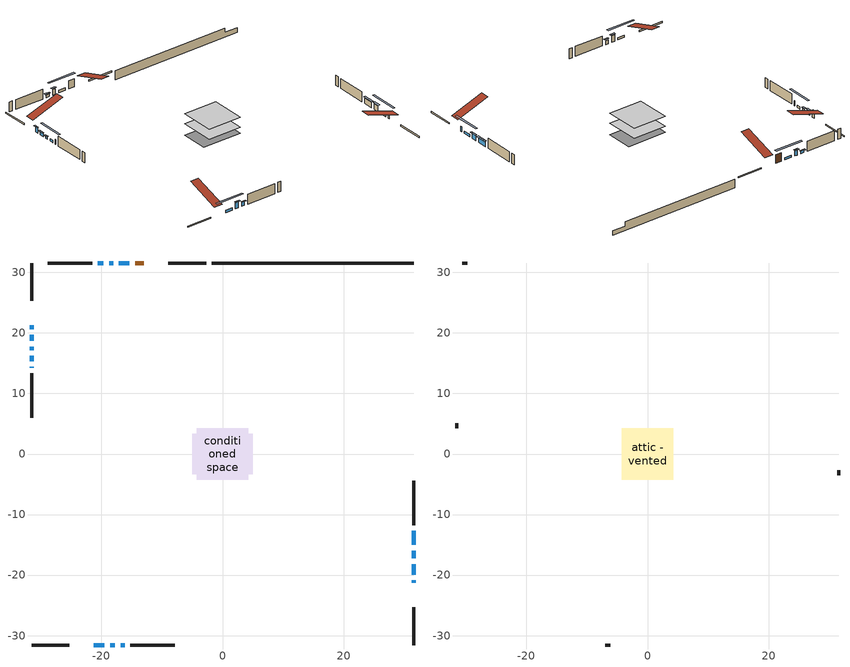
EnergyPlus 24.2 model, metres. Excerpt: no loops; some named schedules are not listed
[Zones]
conditioned space
 floor adiabatic (AdiabaticFloorConstruction): -4.21,-4.21 -4.21,4.21 4.21,4.21 4.21,-4.21 z1.06
 floor foundation (Slab1 construction): -4.99,-3.34 -4.99,3.34 4.99,3.34 4.99,-3.34 z-1.12
 wall outside (RimJoist1 construction): -2.71,31.54 -8.96,31.54 / -31.54,-31.54 -25.3,-31.54 / -31.54,31.54 -31.54,25.3 / 31.54,-31.54 31.54,-25.3 z1.06:1.36
 wall outside (AdiabaticWallConstruction 1): -12.98,31.54 -14.44,31.54 z1.06:3.09
 wall outside (AdiabaticWallConstruction): 31.54,-21.28 31.54,-20.88 / -31.54,14.41 -31.54,14.28 z1.06:2.28; -31.54,21.28 -31.54,20.61 / -18.08,31.54 -18.74,31.54 z1.06:2.43; -31.54,19.69 -31.54,18.67 z1.06:1.9; -31.54,17.74 -31.54,17.15 / -19.67,31.54 -20.61,31.54 z1.06:1.67; 31.54,-19.95 31.54,-18.17 / -15.37,31.54 -17.15,31.54 / -21.28,-31.54 -19.5,-31.54 / -31.54,16.23 -31.54,15.34 z1.06:1.62; 31.54,-17.25 31.54,-15.95 z1.06:2.46; 31.54,-15.02 31.54,-12.66 z1.06:2.36; -18.57,-31.54 -17.76,-31.54 z1.06:2.66; -16.83,-31.54 -16.14,-31.54 z1.06:2.08
 wall outside (Wall1 construction): -21.54,31.54 -28.86,31.54 / -15.21,-31.54 -7.89,-31.54 / -31.54,13.35 -31.54,6.03 / 31.54,-11.73 31.54,-4.4 z1.06:3.5
 wall foundation (FoundationWall1 construction): -1.78,31.54,-1.12 -1.78,31.54,1.06 28.21,31.54,1.06 28.21,31.54,0.02 31.54,31.54,0.02 31.54,31.54,-1.12
 window (WindowConstruction 9): 31.54,-21.28 31.54,-20.88 z1.06:2.28
 window (WindowConstruction 6): -31.54,21.28 -31.54,20.61 z1.06:2.43
 window (WindowConstruction 7): -31.54,19.69 -31.54,18.67 z1.06:1.9
 window (WindowConstruction 8): -31.54,17.74 -31.54,17.16 z1.06:1.67
 window (WindowConstruction 11): 31.54,-19.95 31.54,-18.17 z1.06:1.62
 window (WindowConstruction 12): -15.37,31.54 -17.15,31.54 z1.06:1.62
 window (WindowConstruction 13): -21.28,-31.54 -19.5,-31.54 z1.06:1.62
 window (WindowConstruction 14): -31.54,16.23 -31.54,15.34 z1.06:1.62
 window (WindowConstruction 10): -31.54,14.41 -31.54,14.28 z1.06:2.28
 window (WindowConstruction): 31.54,-17.24 31.54,-15.95 z1.06:2.46
 window (WindowConstruction 1): 31.54,-15.02 31.54,-12.66 z1.06:2.36
 window (WindowConstruction 2): -18.08,31.54 -18.74,31.54 z1.06:2.43
 window (WindowConstruction 3): -19.67,31.54 -20.61,31.54 z1.06:1.67
 window (WindowConstruction 4): -18.57,-31.54 -17.76,-31.54 z1.06:2.66
 window (WindowConstruction 5): -16.83,-31.54 -16.14,-31.54 z1.06:2.07
 door (Door): -12.98,31.54 -14.44,31.54 z1.06:3.09
 ceiling adiabatic (AdiabaticFloorConstruction): 4.21,-4.21 4.21,4.21 -4.21,4.21 -4.21,-4.21 z1.06
attic - vented
 floor to conditioned space (Floor1 construction Reversed): -4.21,-4.21 -4.21,4.21 4.21,4.21 4.21,-4.21 z3.5
 wall outside (Wall2 construction): -29.79,31.54 -30.62,31.54 / -6.96,-31.54 -6.14,-31.54 / -31.54,5.1 -31.54,4.28 / 31.54,-3.48 31.54,-2.65 z1.06:3.5
 roof outside (Roof1 construction): -12.05,31.54,3.5 -12.05,23.34,6.23 -9.89,23.34,6.23 -9.89,31.54,3.5; -22.21,-31.54,3.5 -22.21,-23.34,6.23 -24.37,-23.34,6.23 -24.37,-31.54,3.5; -31.54,22.21,3.5 -23.34,22.21,6.23 -23.34,24.37,6.23 -31.54,24.37,3.5; 31.54,-22.21,3.5 23.34,-22.21,6.23 23.34,-24.37,6.23 31.54,-24.37,3.5
shading: -31.54,20.41 -31.54,21.48 -31.96,21.48 -31.96,20.41 z2.63; -31.54,18.47 -31.54,19.89 -31.96,19.89 -31.96,18.47 z2.1; -31.54,16.95 -31.54,17.94 -31.96,17.94 -31.96,16.95 z1.87; 31.54,-15.48 31.54,-22.64 31.96,-22.64 31.96,-15.48 z4.31; -19.84,31.54 -12.68,31.54 -12.68,31.96 -19.84,31.96 z4.31; -16.81,-31.54 -23.97,-31.54 -23.97,-31.96 -16.81,-31.96 z4.31; -31.54,12.65 -31.54,18.92 -31.96,18.92 -31.96,12.65 z4.31; 31.54,-15.75 31.54,-17.45 31.96,-17.45 31.96,-15.75 z2.66; 31.54,-12.46 31.54,-15.22 31.96,-15.22 31.96,-12.46 z2.56; -18.94,31.54 -17.88,31.54 -17.88,31.96 -18.94,31.96 z2.63; -20.81,31.54 -19.47,31.54 -19.47,31.96 -20.81,31.96 z1.87; -17.56,-31.54 -18.77,-31.54 -18.77,-31.96 -17.56,-31.96 z2.86; -15.94,-31.54 -17.03,-31.54 -17.03,-31.96 -15.94,-31.96 z2.28
[Building]
Building 1: Terrain=Suburbs
[Site:Location]
Edmonton Intl AP_AB: Latitude {deg}=53.31; Longitude {deg}=-113.58; Time Zone {hr}=-7; Elevation {m}=723; Keep Site Location Information=Yes
[Site:GroundTemperature:Shallow]
-1.56185, -3.61833, -3.78302, -2.80711, 1.11059, 5.01004, 8.39065, 10.5322, 10.7141, 8.97234, 5.67794, 1.89811
[Site:WaterMainsTemperature]
Calculation Method=Schedule; Temperature Schedule=mains temperature schedule
[Material] Roughness=Rough; Thermal Absorptance=0.9
Name | Thickness {m} | Conductivity {W/m-K} | Density {kg/m3} | Specific Heat {J/kg-K} | Solar Absorptance | Visible Absorptance
asphalt or fiberglass shingles | 0.00635 | 0.162714 | 1121.4 | 1465.45 | 0.4 | 0.4
ceiling loosefill ins | 0.169333 | 0.0480833 | 16.02 | 1046.75 | 0.7 | 0.7
ceiling stud and cavity | 0.1397 | 0.138218 | 65.682 | 1177.47 | 0.7 | 0.7
concrete 4.0 in. | 0.1016 | 1.803125 | 2242.8 | 837.4 | 0.7 | 0.7
concrete 8.0 in. | 0.2032 | 1.803125 | 2242.8 | 837.4 | 0.7 | 0.7
door material | 0.04445 | 0.053851 | 512.64 | 1214.23 | 0.7 | 0.7
exterior vertical ins | 0.0138913 | 0.029427 | 32.04 | 1214.23 | 0.7 | 0.7
floor covering | 0.0127 | 0.0433444 | 54.468 | 1339.84 | 0.6 | 0.6
floor rigid ins; wall rigid ins | 0.512978 | 0.029427 | 32.04 | 1214.23 | 0.7 | 0.7
floor stud and cavity | 0.1397 | 1.75129 | 37.0049 | 1207.88 | 0.7 | 0.7
furniture material conditioned space 1 | 0.1524 | 0.115458 | 640.8 | 1214.23 | 0.6 | 0.6
gypsum board | 0.0127 | 0.160291 | 801 | 837.4 | 0.6 | 0.6
gypsum board 1 | 0.0127 | 0.160291 | 801 | 837.4 | 0.7 | 0.7
osb sheathing 0.5 in. | 0.0127 | 0.115458 | 512.64 | 1214.23 | 0.7 | 0.7
osb sheathing 0.75 in. | 0.01905 | 0.115458 | 512.64 | 1214.23 | 0.7 | 0.7
osb sheathing 2.0 in. | 0.0508 | 0.115458 | 512.64 | 1214.23 | 0.7 | 0.7
rim joist stud and cavity | 0.0508 | 0.0314757 | 125.044 | 1163.47 | 0.6 | 0.6
wall stud and cavity | 0.1397 | 0.118416 | 139.0536 | 1170.24 | 0.7 | 0.7
wall stud and cavity 1 | 0.0889 | 6.1454 | 50.32683 | 1063.81 | 0.6 | 0.6
wall stud and cavity 2 | 0.0889 | 0.380278 | 52.3479 | 1209.89 | 0.7 | 0.7
wall stud and cavity 3 | 0.0889 | 0.391764 | 83.0341 | 1211.67 | 0.7 | 0.7
wood siding | 0.0254 | 0.102417 | 544.68 | 1172.36 | 0.4 | 0.4
wood siding 1 | 0.00254 | 0.102417 | 544.68 | 1172.36 | 0.4 | 0.4
wood siding 2; wood siding 3; wood siding 4 | 0.0254 | 0.102417 | 544.68 | 1172.36 | 0.7 | 0.7
[WindowMaterial:SimpleGlazingSystem]
Name | U-Factor {W/m2-K} | Solar Heat Gain Coefficient
WindowMaterial | 2.00206 | 0.45
WindowMaterial 1 | 1.95096 | 0.46
WindowMaterial 10 | 3.04398 | 0.45
WindowMaterial 2 | 4.34197 | 0.67
WindowMaterial 3 | 4.81949 | 0.51
WindowMaterial 4 | 2.288234 | 0.39
WindowMaterial 5 | 4.37263 | 0.53
WindowMaterial 6 | 2.47788 | 0.48
WindowMaterial 7 | 5.002318 | 0.49
WindowMaterial 8 | 2.23827 | 0.39
WindowMaterial 9 | 2.52898 | 0.32
[Construction]
AdiabaticFloorConstruction: floor stud and cavity, floor rigid ins, osb sheathing 0.75 in., floor covering
AdiabaticWallConstruction: wood siding 3, wall rigid ins, wall stud and cavity 2, gypsum board
AdiabaticWallConstruction 1: wood siding 4, wall rigid ins, wall stud and cavity 2, gypsum board
Door: door material
Floor1 construction Reversed: gypsum board, ceiling stud and cavity, ceiling loosefill ins
FoundationWall1 construction: concrete 8.0 in., gypsum board 1
furniture construction conditioned space 1: furniture material conditioned space 1
PartitionWallConstruction: gypsum board, wall stud and cavity 3, gypsum board
RimJoist1 construction: wood siding 2, osb sheathing 2.0 in., rim joist stud and cavity
Roof1 construction: asphalt or fiberglass shingles
Slab1 construction: concrete 4.0 in.
Wall1 construction: wood siding, osb sheathing 0.5 in., wall stud and cavity, gypsum board
Wall2 construction: wood siding 1, wall stud and cavity 1
WindowConstruction: WindowMaterial
WindowConstruction 1: WindowMaterial 1
WindowConstruction 10: WindowMaterial 9
WindowConstruction 11; WindowConstruction 12; WindowConstruction 13; WindowConstruction 14: WindowMaterial 10
WindowConstruction 2; WindowConstruction 6: WindowMaterial 2
WindowConstruction 3: WindowMaterial 3
WindowConstruction 4: WindowMaterial 4
WindowConstruction 5: WindowMaterial 5
WindowConstruction 7: WindowMaterial 6
WindowConstruction 8: WindowMaterial 7
WindowConstruction 9: WindowMaterial 8
[Zone] Multiplier=1; Part of Total Floor Area=Yes
Name | Volume {m3}
attic - vented | 31.5309
conditioned space | 337.5
[Space]
Name | Zone | Volume {m3}
attic - vented 1 | attic - vented | 31.5309
conditioned space 1 | conditioned space | 337.5
[ZoneInfiltration:EffectiveLeakageArea]
infil attic - vented 1: Zone or Space=attic - vented 1; Schedule=Always On Discrete; Effective Air Leakage Area {cm2}=2469.57; Stack Coefficient=0.000359798; Wind Coefficient=1.28159e-05
[ZoneMixing]
whole house fan mix: Zone or Space=attic - vented; Schedule=Always On Continuous; Design Flow Rate Calculation Method=Flow/Zone; Design Flow Rate {m3/s}=0; Source Zone or Space=conditioned space
[SurfaceProperty:ExposedFoundationPerimeter]
Slab1: Exposed Perimeter Calculation Method=TotalExposedPerimeter; Total Exposed Perimeter {m}=33.326
[InternalMass] Zone or ZoneList=conditioned space; Space or SpaceList=conditioned space 1
Name | Construction | Surface Area {m2}
furniture mass conditioned space 1 | furniture construction conditioned space 1 | 55.0801
partition wall mass | PartitionWallConstruction | 137.7
[Lights]
interior lighting: Zone or ZoneList or Space or SpaceList=conditioned space 1; Schedule=interior lighting schedule; Design Level Calculation Method=LightingLevel; Lighting Level {W}=343.2; Return Air Fraction=0; Fraction Radiant=0.6; Fraction Visible=0.2; Fraction Replaceable=1
[People]
occupants: Zone or ZoneList or Space or SpaceList=conditioned space 1; Number of People Schedule=occupants schedule; Number of People Calculation Method=People; Number of People=3; Fraction Radiant=0.314171; Sensible Heat Fraction=0.56303; Activity Level Schedule=occupants activity schedule; Carbon Dioxide Generation Rate {m3/s-W}=0; Enable ASHRAE 55 Comfort Warnings=No; Mean Radiant Temperature Calculation Type=EnclosureAveraged
[ElectricEquipment] Zone or ZoneList or Space or SpaceList=conditioned space 1; Design Level Calculation Method=EquipmentLevel
Name | Schedule | Design Level {W} | Fraction Latent | Fraction Radiant | Fraction Lost
clothes dryer | clothes dryer schedule | 140.772 | 0.015 | 0.081 | 0.85
clothes washer | clothes washer schedule | 32.1985 | 0.03 | 0.162 | 0.7
cooking range | cooking range schedule | 215.147 | 0.08 | 0.432 | 0.2
dishwasher | dishwasher schedule | 66.8632 | 0.3 | 0.18 | 0.4
fridge | fridge schedule | 72.9452 | 0 | 0.6 | 0
mech vent bath fan 0 | mech vent bath fan 0 schedule | 50.2 | 0 | 0 | 1
mech vent bath fan 1 | mech vent bath fan 1 schedule | 50.2 | 0 | 0 | 1
mech vent house fan | mech vent house fan schedule | 0 | 0 | 0 | 1
mech vent house fan cfis | mech vent house fan cfis schedule | 0 | 0 | 0 | 0
misc plug loads | misc plug loads schedule | 494.7 | 0.045 | 0.513 | 0.1
whole house fan | Always On Discrete | 0 | 0 | 0 | 1
[OtherEquipment] Zone or ZoneList or Space or SpaceList=conditioned space 1; Design Level Calculation Method=EquipmentLevel
Name | Fuel Type | Schedule | Design Level {W} | Fraction Latent | Fraction Radiant | Fraction Lost
clothes dryer 1 | Electricity | clothes dryer schedule | 0 | 0.015 | 0.081 | 0.85
cooking range 1 | Electricity | cooking range schedule | 0 | 0.08 | 0.432 | 0.2
general water use latent | None | general water use schedule | 62.594 | 1 | 0 | 0
general water use sensible | None | general water use schedule | -61.6891 | 0 | 0.6 | 0
mech vent house fan latent load | None | Always On Discrete | 0 | 1 | 0 | 0
mech vent house fan sensible load | None | Always On Discrete | 0 | 0 | 0 | 0
water heater energy adjustment1 | NaturalGas | Always On Discrete | 0.01 | 0 | 0 | 1
[ZoneInfiltration:DesignFlowRate] Zone or ZoneList or Space or SpaceList=conditioned space 1; Schedule=Always On Discrete; Design Flow Rate Calculation Method=Flow/Zone; Design Flow Rate {m3/s}=0
infil flow; natural vent flow; whole house fan flow
[AvailabilityManager:Scheduled]
furnace airloop Availability Manager: Schedule=Always On Discrete
[Foundation:Kiva]
Foundation Kiva 1: Initial Indoor Air Temperature {C}=18; Wall Height Above Grade {m}=1.06; Wall Depth Below Slab {m}=0.2032; Custom Block Material Name 1=exterior vertical ins; Custom Block Depth 1 {m}=2.17999; Custom Block X Position 1 {m}=0.2159; Custom Block Z Position 1 {m}=0
[Foundation:Kiva:Settings]
Soil Conductivity {W/m-K}=0.849921; Soil Density {kg/m3}=1842.3; Soil Specific Heat {J/kg-K}=418.7; Ground Solar Absorptivity=0.9; Ground Thermal Absorptivity=0.9; Ground Surface Roughness {m}=0.03; Far-Field Width {m}=40; Deep-Ground Boundary Condition=ZeroFlux; Deep-Ground Depth {m}=40; Minimum Cell Dimension {m}=0.2; Maximum Cell Growth Coefficient=3; Simulation Timestep=Timestep
[Exterior:Lights]
exterior lighting: Schedule=exterior lighting schedule; Design Level {W}=75.6
[EnergyManagementSystem:GlobalVariable]
furnace_airloop_Fan_RTF
infil_program_Qfan
infil_program_Qinf
natural_vent_program_Qnv
natural_vent_program_Qwhf
[EnergyManagementSystem:Sensor]
Name | Output:Variable or Output:Meter Index Key | Output:Variable or Output:Meter
airflow_gain | infil flow | Infiltration Sensible Heat Gain Energy
airflow_gain_1 | natural vent flow | Infiltration Sensible Heat Gain Energy
airflow_gain_2 | whole house fan flow | Infiltration Sensible Heat Gain Energy
airflow_loss | infil flow | Infiltration Sensible Heat Loss Energy
airflow_loss_1 | natural vent flow | Infiltration Sensible Heat Loss Energy
airflow_loss_2 | whole house fan flow | Infiltration Sensible Heat Loss Energy
clg_load_cond |  | Cooling:EnergyTransfer:Zone:CONDITIONED SPACE
clg_sp_s; clg_sp_s_1 | cooling setpoint | Schedule Value
clothes_dryer_exhaust_0_sch_s | clothes dryer exhaust 0 schedule | Schedule Value
cool_season | cooling season schedule | Schedule Value
htg_load_cond |  | Heating:EnergyTransfer:Zone:CONDITIONED SPACE
htg_sp_s; htg_sp_s_1 | heating setpoint | Schedule Value
ig_ee_conv | clothes dryer | Electric Equipment Convective Heating Energy
ig_ee_conv_2 | cooking range | Electric Equipment Convective Heating Energy
ig_ee_conv_4 | fridge | Electric Equipment Convective Heating Energy
ig_ee_conv_5 | misc plug loads | Electric Equipment Convective Heating Energy
ig_ee_conv_6 | whole house fan | Electric Equipment Convective Heating Energy
ig_ee_rad | clothes dryer | Electric Equipment Radiant Heating Energy
ig_ee_rad_2 | cooking range | Electric Equipment Radiant Heating Energy
ig_ee_rad_4 | fridge | Electric Equipment Radiant Heating Energy
ig_ee_rad_5 | misc plug loads | Electric Equipment Radiant Heating Energy
ig_ee_rad_6 | whole house fan | Electric Equipment Radiant Heating Energy
ig_lgt_conv | interior lighting | Lights Convective Heating Energy
ig_lgt_rad | interior lighting | Lights Radiant Heating Energy
ig_lgt_vis | interior lighting | Lights Visible Radiation Heating Energy
ig_oe_conv | clothes dryer 1 | Other Equipment Convective Heating Energy
ig_oe_conv_1 | cooking range 1 | Other Equipment Convective Heating Energy
ig_oe_conv_2 | general water use latent | Other Equipment Convective Heating Energy
ig_oe_conv_3 | general water use sensible | Other Equipment Convective Heating Energy
ig_oe_conv_4 | water heater energy adjustment1 | Other Equipment Convective Heating Energy
ig_oe_rad | clothes dryer 1 | Other Equipment Radiant Heating Energy
ig_oe_rad_1 | cooking range 1 | Other Equipment Radiant Heating Energy
ig_oe_rad_2 | general water use latent | Other Equipment Radiant Heating Energy
ig_oe_rad_3 | general water use sensible | Other Equipment Radiant Heating Energy
ig_oe_rad_4 | water heater energy adjustment1 | Other Equipment Radiant Heating Energy
ig_ppl_conv | occupants | People Convective Heating Energy
ig_ppl_rad | occupants | People Radiant Heating Energy
im_conv | furniture mass conditioned space 1 | Surface Inside Face Convection Heat Gain Energy
im_conv_1 | partition wall mass | Surface Inside Face Convection Heat Gain Energy
im_ig | furniture mass conditioned space 1 | Surface Inside Face Internal Gains Radiation Heat Gain Energy
im_ig_1 | partition wall mass | Surface Inside Face Internal Gains Radiation Heat Gain Energy
im_lgt | furniture mass conditioned space 1 | Surface Inside Face Lights Radiation Heat Gain Energy
im_lgt_1 | partition wall mass | Surface Inside Face Lights Radiation Heat Gain Energy
im_sol | furniture mass conditioned space 1 | Surface Inside Face Solar Radiation Heat Gain Energy
im_sol_1 | partition wall mass | Surface Inside Face Solar Radiation Heat Gain Energy
im_surf | furniture mass conditioned space 1 | Surface Inside Face Net Surface Thermal Radiation Heat Gain Energy
im_surf_1 | partition wall mass | Surface Inside Face Net Surface Thermal Radiation Heat Gain Energy
mech_vent_bath_fan_0_sch_s | mech vent bath fan 0 schedule | Schedule Value
mech_vent_bath_fan_1_sch_s | mech vent bath fan 1 schedule | Schedule Value
mv_conv | mech vent bath fan 0 | Electric Equipment Convective Heating Energy
mv_conv_1 | mech vent bath fan 1 | Electric Equipment Convective Heating Energy
mv_conv_2 | mech vent house fan | Electric Equipment Convective Heating Energy
mv_conv_3 | mech vent house fan cfis | Electric Equipment Convective Heating Energy
mv_conv_4 | mech vent house fan latent load | Other Equipment Convective Heating Energy
mv_conv_5 | mech vent house fan sensible load | Other Equipment Convective Heating Energy
mv_rad | mech vent bath fan 0 | Electric Equipment Radiant Heating Energy
mv_rad_1 | mech vent bath fan 1 | Electric Equipment Radiant Heating Energy
mv_rad_2 | mech vent house fan | Electric Equipment Radiant Heating Energy
mv_rad_3 | mech vent house fan cfis | Electric Equipment Radiant Heating Energy
mv_rad_4 | mech vent house fan latent load | Other Equipment Radiant Heating Energy
mv_rad_5 | mech vent house fan sensible load | Other Equipment Radiant Heating Energy
natural_vent_s | natural vent schedule | Schedule Value
out_pb_s |  | Site Outdoor Air Barometric Pressure
out_wt_s |  | Site Outdoor Air Humidity Ratio
site_vw_s |  | Site Wind Speed
ss_back_out | Window1 | Surface Window Shortwave from Zone Back Out Window Heat Transfer Rate
ss_back_out_1 | Window10 | Surface Window Shortwave from Zone Back Out Window Heat Transfer Rate
ss_back_out_10 | Window4 | Surface Window Shortwave from Zone Back Out Window Heat Transfer Rate
ss_back_out_11 | Window5 | Surface Window Shortwave from Zone Back Out Window Heat Transfer Rate
ss_back_out_12 | Window6 | Surface Window Shortwave from Zone Back Out Window Heat Transfer Rate
ss_back_out_13 | Window7 | Surface Window Shortwave from Zone Back Out Window Heat Transfer Rate
ss_back_out_14 | Window9 | Surface Window Shortwave from Zone Back Out Window Heat Transfer Rate
ss_back_out_2 | Window11 | Surface Window Shortwave from Zone Back Out Window Heat Transfer Rate
ss_back_out_3 | Window12 | Surface Window Shortwave from Zone Back Out Window Heat Transfer Rate
ss_back_out_4 | Window13 | Surface Window Shortwave from Zone Back Out Window Heat Transfer Rate
ss_back_out_5 | Window15 | Surface Window Shortwave from Zone Back Out Window Heat Transfer Rate
ss_back_out_6 | Window17 | Surface Window Shortwave from Zone Back Out Window Heat Transfer Rate
ss_back_out_7 | Window19 | Surface Window Shortwave from Zone Back Out Window Heat Transfer Rate
ss_back_out_8 | Window2 | Surface Window Shortwave from Zone Back Out Window Heat Transfer Rate
ss_back_out_9 | Window3 | Surface Window Shortwave from Zone Back Out Window Heat Transfer Rate
ss_conv | Door1 | Surface Inside Face Convection Heat Gain Energy
ss_conv_1 | Window1 | Surface Inside Face Convection Heat Gain Energy
ss_conv_10 | Window3 | Surface Inside Face Convection Heat Gain Energy
ss_conv_11 | Window4 | Surface Inside Face Convection Heat Gain Energy
ss_conv_12 | Window5 | Surface Inside Face Convection Heat Gain Energy
ss_conv_13 | Window6 | Surface Inside Face Convection Heat Gain Energy
ss_conv_14 | Window7 | Surface Inside Face Convection Heat Gain Energy
ss_conv_15 | Window9 | Surface Inside Face Convection Heat Gain Energy
ss_conv_2 | Window10 | Surface Inside Face Convection Heat Gain Energy
ss_conv_3 | Window11 | Surface Inside Face Convection Heat Gain Energy
ss_conv_4 | Window12 | Surface Inside Face Convection Heat Gain Energy
ss_conv_5 | Window13 | Surface Inside Face Convection Heat Gain Energy
ss_conv_6 | Window15 | Surface Inside Face Convection Heat Gain Energy
ss_conv_7 | Window17 | Surface Inside Face Convection Heat Gain Energy
ss_conv_8 | Window19 | Surface Inside Face Convection Heat Gain Energy
ss_conv_9 | Window2 | Surface Inside Face Convection Heat Gain Energy
ss_ig | Door1 | Surface Inside Face Internal Gains Radiation Heat Gain Energy
ss_ig_1 | Window1 | Surface Inside Face Internal Gains Radiation Heat Gain Energy
ss_ig_10 | Window3 | Surface Inside Face Internal Gains Radiation Heat Gain Energy
ss_ig_11 | Window4 | Surface Inside Face Internal Gains Radiation Heat Gain Energy
ss_ig_12 | Window5 | Surface Inside Face Internal Gains Radiation Heat Gain Energy
ss_ig_13 | Window6 | Surface Inside Face Internal Gains Radiation Heat Gain Energy
ss_ig_14 | Window7 | Surface Inside Face Internal Gains Radiation Heat Gain Energy
ss_ig_15 | Window9 | Surface Inside Face Internal Gains Radiation Heat Gain Energy
ss_ig_2 | Window10 | Surface Inside Face Internal Gains Radiation Heat Gain Energy
ss_ig_3 | Window11 | Surface Inside Face Internal Gains Radiation Heat Gain Energy
ss_ig_4 | Window12 | Surface Inside Face Internal Gains Radiation Heat Gain Energy
ss_ig_5 | Window13 | Surface Inside Face Internal Gains Radiation Heat Gain Energy
ss_ig_6 | Window15 | Surface Inside Face Internal Gains Radiation Heat Gain Energy
ss_ig_7 | Window17 | Surface Inside Face Internal Gains Radiation Heat Gain Energy
ss_ig_8 | Window19 | Surface Inside Face Internal Gains Radiation Heat Gain Energy
ss_ig_9 | Window2 | Surface Inside Face Internal Gains Radiation Heat Gain Energy
ss_lgt | Door1 | Surface Inside Face Lights Radiation Heat Gain Energy
ss_sol | Door1 | Surface Inside Face Solar Radiation Heat Gain Energy
ss_surf | Door1 | Surface Inside Face Net Surface Thermal Radiation Heat Gain Energy
ss_surf_1 | Window1 | Surface Inside Face Net Surface Thermal Radiation Heat Gain Energy
ss_surf_10 | Window3 | Surface Inside Face Net Surface Thermal Radiation Heat Gain Energy
ss_surf_11 | Window4 | Surface Inside Face Net Surface Thermal Radiation Heat Gain Energy
ss_surf_12 | Window5 | Surface Inside Face Net Surface Thermal Radiation Heat Gain Energy
ss_surf_13 | Window6 | Surface Inside Face Net Surface Thermal Radiation Heat Gain Energy
ss_surf_14 | Window7 | Surface Inside Face Net Surface Thermal Radiation Heat Gain Energy
ss_surf_15 | Window9 | Surface Inside Face Net Surface Thermal Radiation Heat Gain Energy
ss_surf_2 | Window10 | Surface Inside Face Net Surface Thermal Radiation Heat Gain Energy
ss_surf_3 | Window11 | Surface Inside Face Net Surface Thermal Radiation Heat Gain Energy
ss_surf_4 | Window12 | Surface Inside Face Net Surface Thermal Radiation Heat Gain Energy
ss_surf_5 | Window13 | Surface Inside Face Net Surface Thermal Radiation Heat Gain Energy
ss_surf_6 | Window15 | Surface Inside Face Net Surface Thermal Radiation Heat Gain Energy
ss_surf_7 | Window17 | Surface Inside Face Net Surface Thermal Radiation Heat Gain Energy
ss_surf_8 | Window19 | Surface Inside Face Net Surface Thermal Radiation Heat Gain Energy
ss_surf_9 | Window2 | Surface Inside Face Net Surface Thermal Radiation Heat Gain Energy
ss_trans_in | Window1 | Surface Window Transmitted Solar Radiation Rate
ss_trans_in_1 | Window10 | Surface Window Transmitted Solar Radiation Rate
ss_trans_in_10 | Window4 | Surface Window Transmitted Solar Radiation Rate
ss_trans_in_11 | Window5 | Surface Window Transmitted Solar Radiation Rate
ss_trans_in_12 | Window6 | Surface Window Transmitted Solar Radiation Rate
ss_trans_in_13 | Window7 | Surface Window Transmitted Solar Radiation Rate
ss_trans_in_14 | Window9 | Surface Window Transmitted Solar Radiation Rate
ss_trans_in_2 | Window11 | Surface Window Transmitted Solar Radiation Rate
ss_trans_in_3 | Window12 | Surface Window Transmitted Solar Radiation Rate
ss_trans_in_4 | Window13 | Surface Window Transmitted Solar Radiation Rate
ss_trans_in_5 | Window15 | Surface Window Transmitted Solar Radiation Rate
ss_trans_in_6 | Window17 | Surface Window Transmitted Solar Radiation Rate
ss_trans_in_7 | Window19 | Surface Window Transmitted Solar Radiation Rate
ss_trans_in_8 | Window2 | Surface Window Transmitted Solar Radiation Rate
ss_trans_in_9 | Window3 | Surface Window Transmitted Solar Radiation Rate
ss_trans_out | Window1 | Surface Inside Face Initial Transmitted Diffuse Transmitted Out Window Solar Radiation Rate
